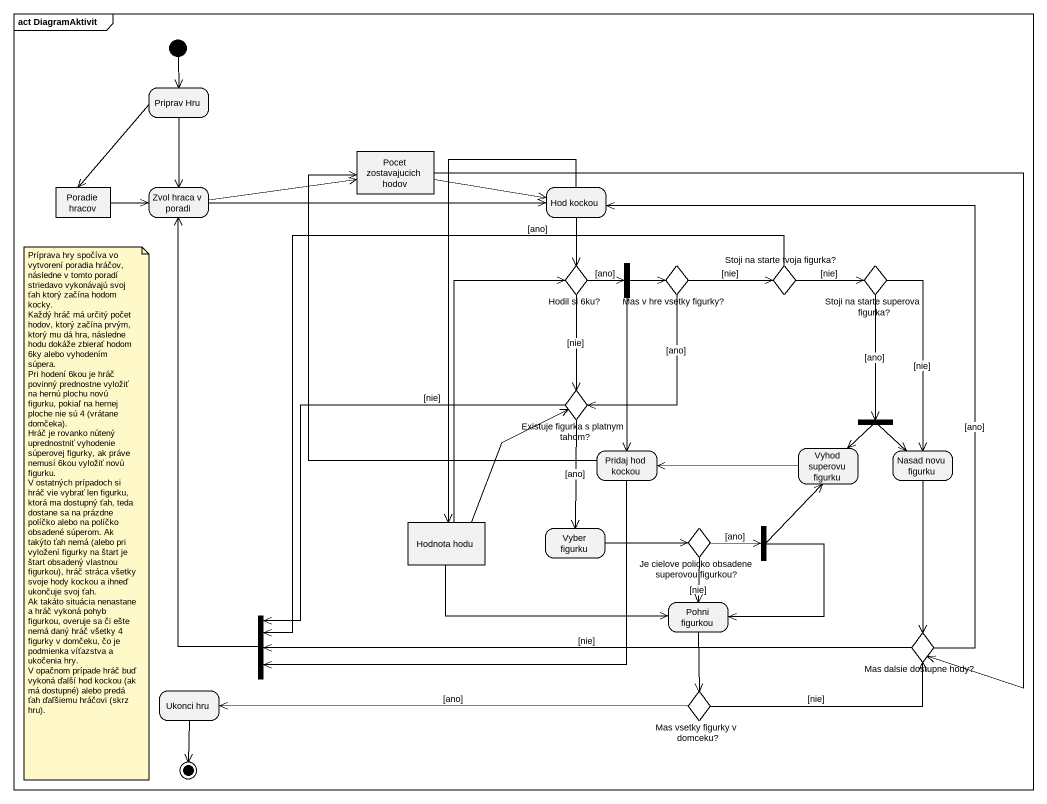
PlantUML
@startuml
mainframe act DiagramAktivit
hide empty description
state "Priprav Hru" as Priprav_Hru
state "Pocet zostavajucich hodov" as Pocet_zostavajucich_hodov <<object>>
state "Poradie hracov" as Poradie_hracov <<object>>
state "Zvol hraca v poradi" as Zvol_hraca_v_poradi
state "Hod kockou" as Hod_kockou
state "Hodil si 6ku?" as Hodil_si_6ku <<choice>>
state fork1 <<fork>>
state "Mas v hre vsetky figurky?" as Mas_v_hre_vsetky_figurky <<choice>>
state "Stoji na starte tvoja figurka?" as Stoji_na_starte_tvoja <<choice>>
state "Stoji na starte superova figurka?" as Stoji_na_starte_superova <<choice>>
state "Existuje figurka s platnym tahom?" as Existuje_figurka_s_platnym <<choice>>
state "Pridaj hod kockou" as Pridaj_hod_kockou
state "Vyhod superovu figurku" as Vyhod_superovu_figurku
state fork2 <<fork>>
state "Nasad novu figurku" as Nasad_novu_figurku
state "Hodnota hodu" as Hodnota_hodu <<object>>
state "Vyber figurku" as Vyber_figurku
state "Je cielove policko obsadene superovou figurkou?" as Je_cielove_policko_obsadene <<choice>>
state fork3 <<fork>>
state "Pohni figurkou" as Pohni_figurkou
state fork4 <<join>>
state "Mas dalsie dostupne hody?" as Mas_dalsie_dostupne_hody <<choice>>
state "Ukonci hru" as Ukonci_hru
state "Mas vsetky figurky v domceku?" as Mas_vsetky_figurky_v_domceku <<choice>>
[*] --> Priprav_Hru
Priprav_Hru --> Poradie_hracov
Priprav_Hru --> Zvol_hraca_v_poradi
Pocet_zostavajucich_hodov -right-> Hod_kockou
Pocet_zostavajucich_hodov --> Mas_dalsie_dostupne_hody
Poradie_hracov -right-> Zvol_hraca_v_poradi
Zvol_hraca_v_poradi -right-> Pocet_zostavajucich_hodov
Zvol_hraca_v_poradi -right-> Hod_kockou
Hod_kockou --> Hodil_si_6ku
Hod_kockou --> Hodnota_hodu
Hodil_si_6ku -right-> fork1 : [ano]
Hodil_si_6ku --> Existuje_figurka_s_platnym : [nie]
fork1 -right-> Mas_v_hre_vsetky_figurky
fork1 --> Pridaj_hod_kockou
Mas_v_hre_vsetky_figurky -right-> Stoji_na_starte_tvoja : [nie]
Mas_v_hre_vsetky_figurky --> Existuje_figurka_s_platnym : [ano]
Stoji_na_starte_tvoja -right-> Stoji_na_starte_superova : [nie]
Stoji_na_starte_tvoja --> fork4 : [ano]
Stoji_na_starte_superova --> fork2 : [ano]
Stoji_na_starte_superova --> Nasad_novu_figurku : [nie]
Existuje_figurka_s_platnym --> Vyber_figurku : [ano]
Existuje_figurka_s_platnym --> fork4 : [nie]
Pridaj_hod_kockou -up-> Pocet_zostavajucich_hodov
Pridaj_hod_kockou -left-> fork4
Vyhod_superovu_figurku -left-> Pridaj_hod_kockou
fork2 --> Vyhod_superovu_figurku
fork2 --> Nasad_novu_figurku
Nasad_novu_figurku --> Mas_dalsie_dostupne_hody
Hodnota_hodu -up-> Hodil_si_6ku
Hodnota_hodu -up-> Existuje_figurka_s_platnym
Hodnota_hodu -right-> Pohni_figurkou
Vyber_figurku -right-> Je_cielove_policko_obsadene
Je_cielove_policko_obsadene -right-> fork3 : [ano]
Je_cielove_policko_obsadene --> Pohni_figurkou : [nie]
fork3 -up-> Vyhod_superovu_figurku
fork3 --> Pohni_figurkou
Pohni_figurkou --> Mas_vsetky_figurky_v_domceku
fork4 -up-> Zvol_hraca_v_poradi
Mas_dalsie_dostupne_hody -up-> Hod_kockou : [ano]
Mas_dalsie_dostupne_hody -left-> fork4 : [nie]
Mas_vsetky_figurky_v_domceku -right-> Mas_dalsie_dostupne_hody : [nie]
Mas_vsetky_figurky_v_domceku -left-> Ukonci_hru : [ano]
Ukonci_hru --> [*]
note as N1
  Príprava hry spočíva vo vytvorení poradia hráčov, následne v tomto poradí striedavo vykonávajú svoj ťah ktorý začína hodom kocky.
  Každý hráč má určitý počet hodov, ktorý začína prvým, ktorý mu dá hra, následne hodu dokáže zbierať hodom 6ky alebo vyhodením súpera.
  Pri hodení 6kou je hráč povinný prednostne vyložiť na hernú plochu novú figurku, pokiaľ na hernej ploche nie sú 4 (vrátane domčeka).
  Hráč je rovanko nútený uprednostniť vyhodenie súperovej figurky, ak práve nemusí 6kou vyložiť novú figurku.
  V ostatných prípadoch si hráč vie vybrať len figurku, ktorá ma dostupný ťah, teda dostane sa na prázdne políčko alebo na políčko obsadené súperom. Ak takýto ťah nemá (alebo pri vyložení figurky na štart je štart obsadený vlastnou figurkou), hráč stráca všetky svoje hody kockou a ihneď ukončuje svoj ťah.
  Ak takáto situácia nenastane a hráč vykoná pohyb figurkou, overuje sa či ešte nemá daný hráč všetky 4 figurky v domčeku, čo je podmienka víťazstva a ukočenia hry.
  V opačnom prípade hráč buď vykoná ďalší hod kockou (ak má dostupné) alebo predá ťah ďaľšiemu hráčovi (skrz hru).
end note
@enduml
